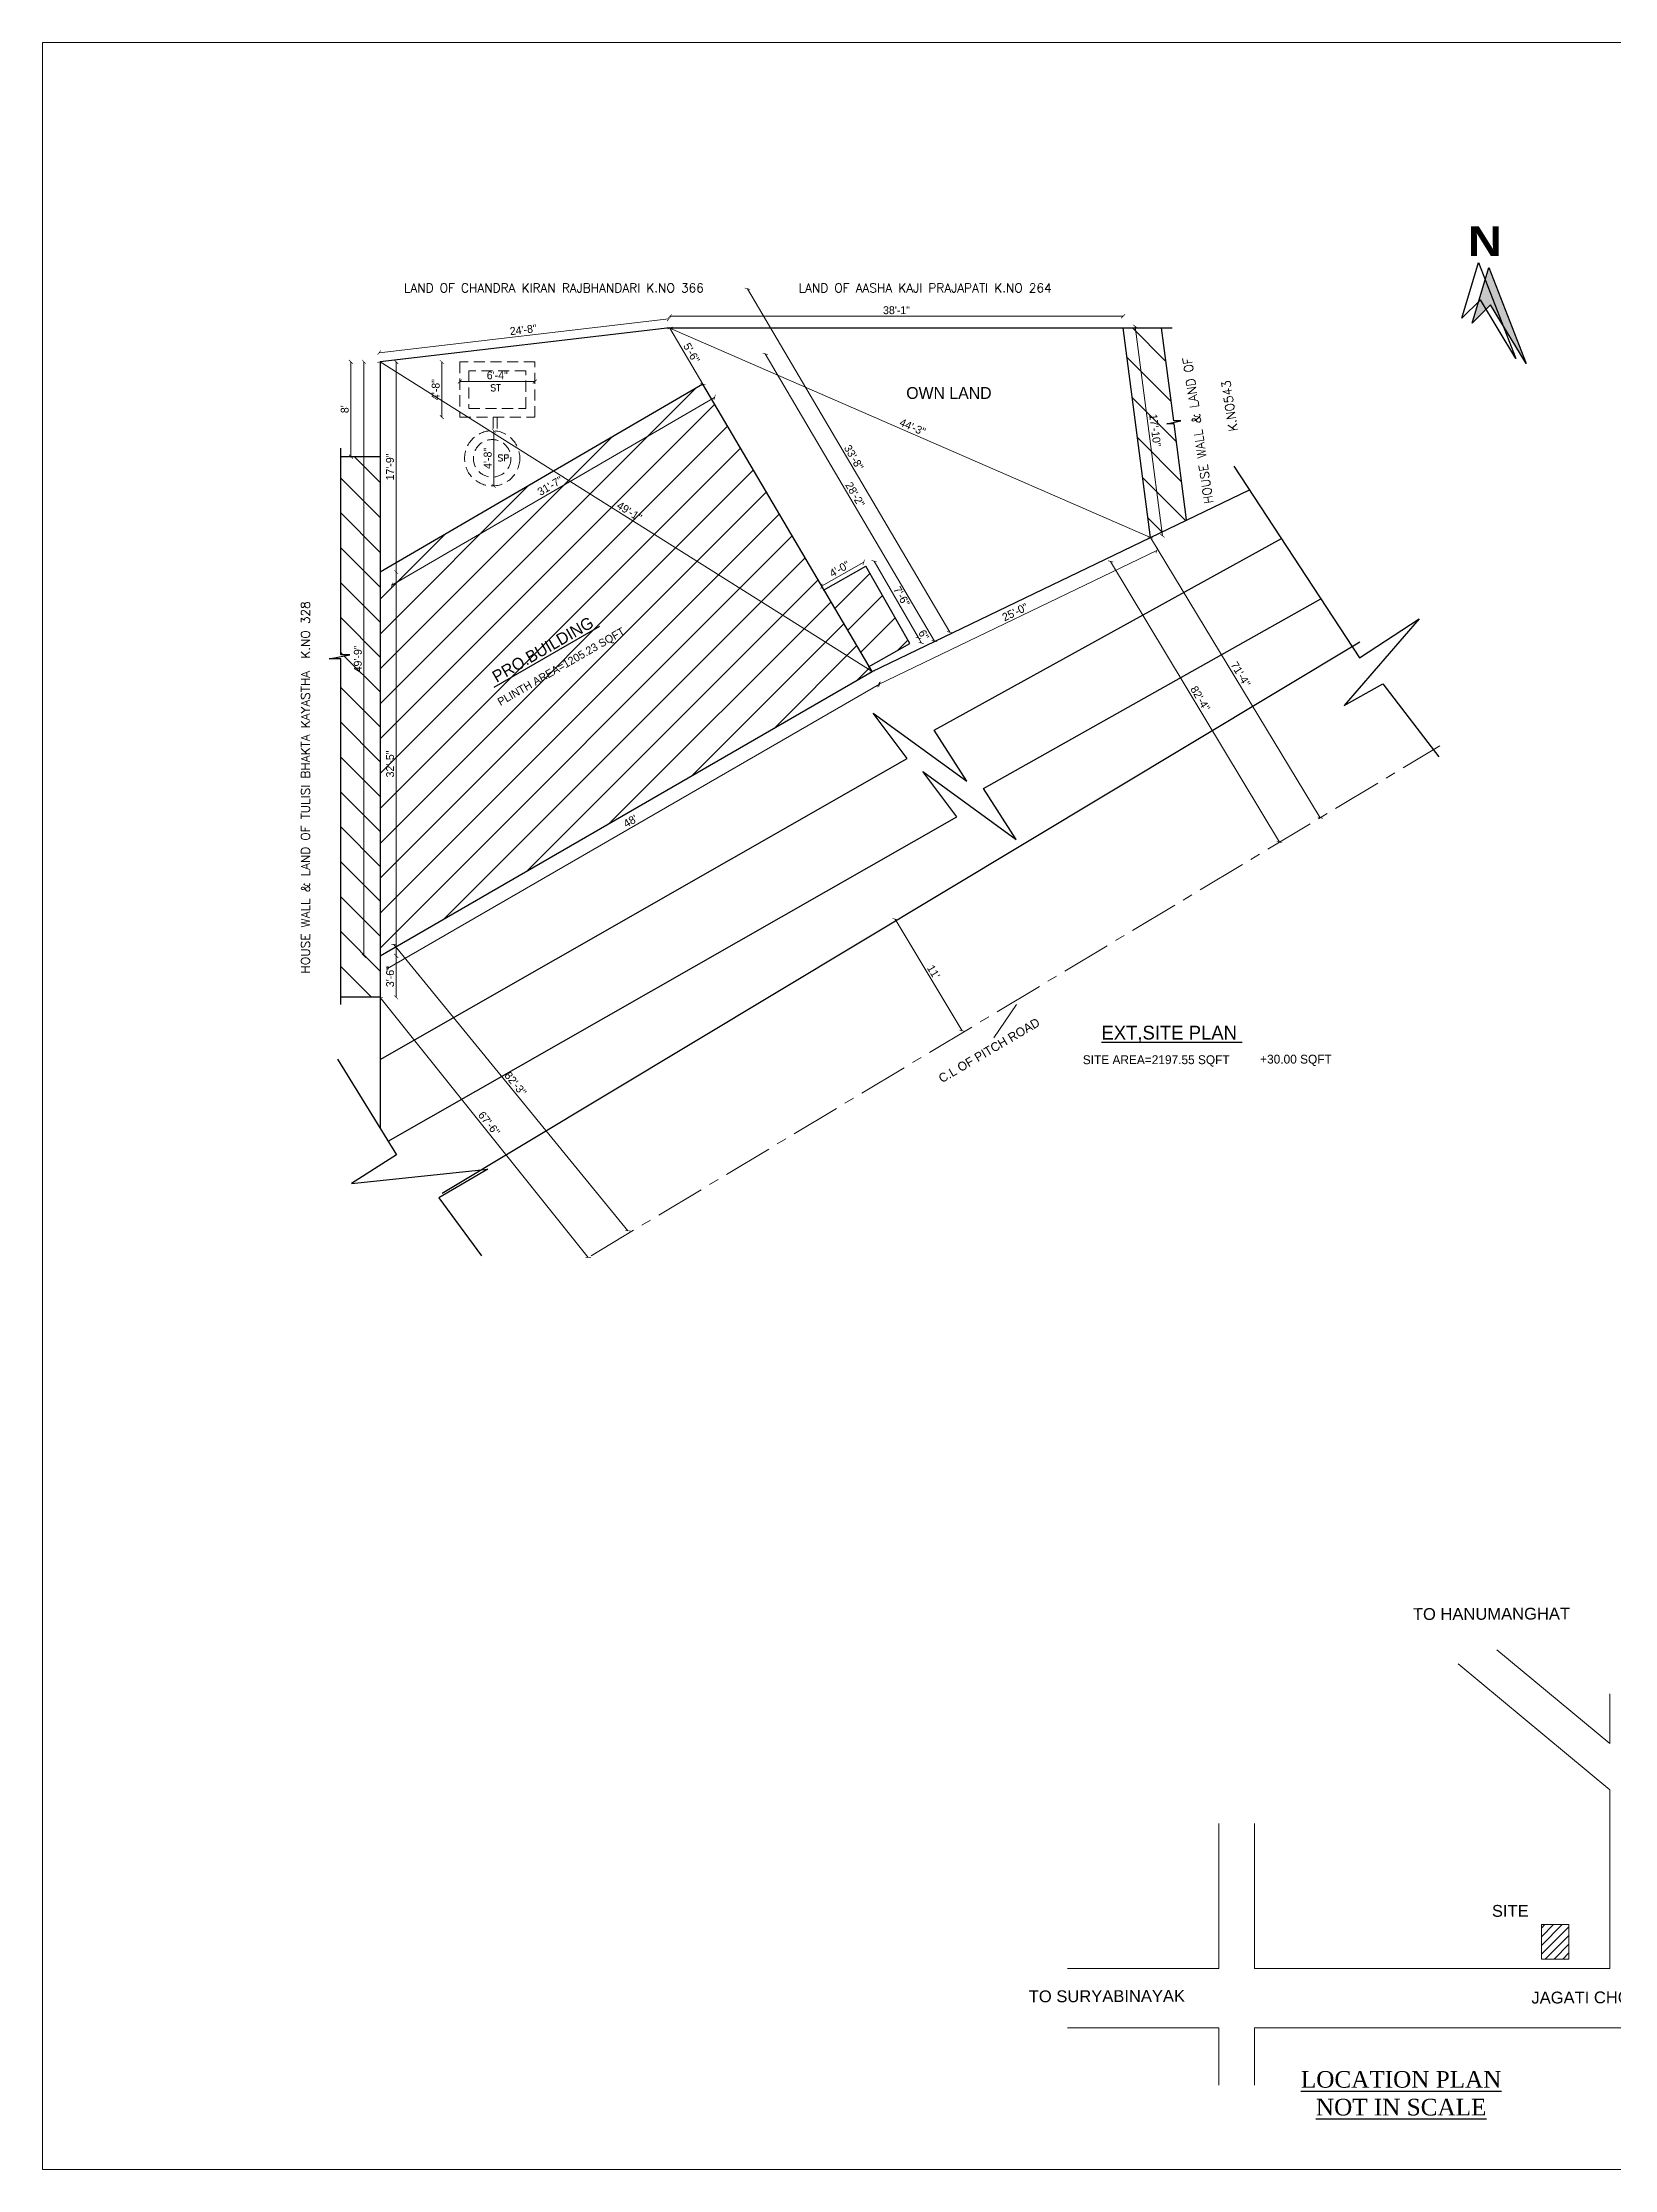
# Model space of a CAD drawing. Header units: inches. Extents: x 2 to 197762, y -33236 to 9.
# Drawn here: x 30896 to 32489, y -15741 to -13586 of the extents above; entities that cross this region are included whole.
import ezdxf

# ---------------------------------------------------------------- set-up
doc = ezdxf.new("R2010")
doc.units = ezdxf.units.IN
doc.header["$LTSCALE"] = 5
doc.header["$MEASUREMENT"] = 0
doc.linetypes.add('CENTER', pattern=[2, 1.25, -0.25, 0.25, -0.25])
doc.linetypes.add('HIDDEN', pattern=[0.375, 0.25, -0.125])
for name, color, linetype, lineweight in [('A-WALL', 7, 'Continuous', 9), ('ele1', 21, 'Continuous', 20), ('HATCH', 253, 'Continuous', 0)]:
    doc.layers.add(name, color=color, linetype=linetype, lineweight=lineweight)
for name, color, linetype in [('column', 4, 'Continuous'), ('DIM', 5, 'Continuous'), ('TEXT', 6, 'Continuous'), ('WALL', 7, 'Continuous')]:
    doc.layers.add(name, color=color, linetype=linetype)
doc.styles.add('ARIAL', font='cityb___.ttf')
doc.styles.add('DIMTEXT', font='arial.ttf', dxfattribs={"height": 8})
doc.styles.add('ordinary', font='times.ttf')
doc.styles.add('ROMANS', font='romans.shx', dxfattribs={"width": 0.8})
doc.styles.add('tt', font='stylu.ttf', dxfattribs={"height": 8})
doc.dimstyles.new('Copy(2) of STANDARD', dxfattribs={"dimtxt": 2, "dimasz": 4, "dimexe": 0, "dimexo": 0, "dimgap": 2, "dimtad": 1, "dimdec": 0, "dimzin": 0, "dimdsep": 46, "dimlunit": 3, "dimtxsty": 'tt', "dimblk": 'ARCHTICK', "dimcen": 0.0505, "dimse1": 1, "dimse2": 1, "dimclrd": 5, "dimclre": 5, "dimclrt": 7, "dimadec": 1, "dimazin": 0, "dimtm": 1e-09, "dimtfac": 1, "dimtdec": 0, "dimtofl": 0, "dimtmove": 1, "dimatfit": 3, "dimfxl": 1, "dimtolj": 2, "dimtzin": 0, "dimlwd": 13, "dimarcsym": 0})
pattern_1 = [(135, (10154.016, -29045.284), (-17.67767, -17.67767), [])]

# ---------------------------------------------------------------- blocks, each defined once
blk = doc.blocks.new('_ArchTick')
at = {"color": 0, "linetype": 'ByBlock', "const_width": 0.15}
blk.add_lwpolyline([(-0.5, -0.5), (0.5, 0.5)], dxfattribs=at)
blk = doc.blocks.new('*D342')
at = {"layer": 'Defpoints', "color": 0, "ltscale": 5, "transparency": 16777216}
for p in [(31531.8, -13874.9), (31531.8, -13874.9), (32018.8, -14087.1)]:
    blk.add_point(p, dxfattribs=at)
at = {"layer": 'DIM', "color": 5, "lineweight": 13, "ltscale": 5, "transparency": 16777216}
blk.add_line((32018.8, -14087.1), (31531.8, -13874.9), dxfattribs=at)
at = {"layer": 'DIM', "color": 5, "lineweight": 13, "ltscale": 5, "transparency": 16777216, "xscale": 4, "yscale": 4, "zscale": 4}
for p, rotation in [((31531.8, -13874.9), 156.4590553134295), ((32018.8, -14087.1), 336.4590553134295)]:
    blk.add_blockref('_ArchTick', p, dxfattribs=dict(at, rotation=rotation))
at = {"layer": 'DIM', "color": 7, "ltscale": 5, "transparency": 16777216, "insert": (31777.8, -13975.3), "char_height": 8, "attachment_point": 5, "rotation": 336.4591, "style": 'tt'}
blk.add_mtext('\\A2;44\'-3"', dxfattribs=at)
blk = doc.blocks.new('*D343')
at = {"layer": 'Defpoints', "color": 0, "ltscale": 5, "transparency": 16777216}
for p in [(31610.4, -13835.1), (31582.8, -13851.4), (31787.9, -14199.5)]:
    blk.add_point(p, dxfattribs=at)
at = {"layer": 'DIM', "color": 5, "lineweight": 13, "ltscale": 5, "transparency": 16777216}
blk.add_line((31815.5, -14183.2), (31610.4, -13835.1), dxfattribs=at)
at = {"layer": 'DIM', "color": 5, "lineweight": 13, "ltscale": 5, "transparency": 16777216, "xscale": 4, "yscale": 4, "zscale": 4}
for p, rotation in [((31610.4, -13835.1), 120.5085900979851), ((31815.5, -14183.2), 300.5085900979851)]:
    blk.add_blockref('_ArchTick', p, dxfattribs=dict(at, rotation=rotation))
at = {"layer": 'DIM', "color": 7, "ltscale": 5, "transparency": 16777216, "insert": (31718.2, -14006.1), "char_height": 8, "attachment_point": 5, "rotation": 300.5086, "style": 'tt'}
blk.add_mtext('\\A2;33\'-8"', dxfattribs=at)
blk = doc.blocks.new('*D344')
at = {"layer": 'Defpoints', "color": 0, "ltscale": 5, "transparency": 16777216}
for p in [(31238.1, -13909.2), (31736.9, -14223), (31736.9, -14223)]:
    blk.add_point(p, dxfattribs=at)
at = {"layer": 'DIM', "color": 5, "lineweight": 13, "ltscale": 5, "transparency": 16777216}
blk.add_line((31238.1, -13909.2), (31736.9, -14223), dxfattribs=at)
at = {"layer": 'DIM', "color": 5, "lineweight": 13, "ltscale": 5, "transparency": 16777216, "xscale": 4, "yscale": 4, "zscale": 4}
for p, rotation in [((31238.1, -13909.2), 147.8211343331415), ((31736.9, -14223), 327.8211343331415)]:
    blk.add_blockref('_ArchTick', p, dxfattribs=dict(at, rotation=rotation))
at = {"layer": 'DIM', "color": 7, "ltscale": 5, "transparency": 16777216, "insert": (31490.8, -14060.8), "char_height": 8, "attachment_point": 5, "rotation": 327.8211, "style": 'tt'}
blk.add_mtext('\\A2;49\'-1"', dxfattribs=at)
blk = doc.blocks.new('*D345')
at = {"layer": 'Defpoints', "color": 0, "ltscale": 5, "transparency": 16777216}
for p in [(31531.8, -13874.9), (31991.1, -13863), (31991.1, -13874.9)]:
    blk.add_point(p, dxfattribs=at)
at = {"layer": 'DIM', "color": 5, "lineweight": 13, "ltscale": 5, "transparency": 16777216}
blk.add_line((31531.8, -13863), (31991.1, -13863), dxfattribs=at)
at = {"layer": 'DIM', "color": 5, "lineweight": 13, "ltscale": 5, "transparency": 16777216, "xscale": 4, "yscale": 4, "zscale": 4, "rotation": 180}
blk.add_blockref('_ArchTick', (31531.8, -13863), dxfattribs=at)
at = {"layer": 'DIM', "color": 5, "lineweight": 13, "ltscale": 5, "transparency": 16777216, "xscale": 4, "yscale": 4, "zscale": 4}
blk.add_blockref('_ArchTick', (31991.1, -13863), dxfattribs=at)
at = {"layer": 'DIM', "color": 7, "ltscale": 5, "transparency": 16777216, "insert": (31761.5, -13856.9), "char_height": 8, "attachment_point": 5, "style": 'tt'}
blk.add_mtext('\\A2;38\'-1"', dxfattribs=at)
blk = doc.blocks.new('*D346')
at = {"layer": 'Defpoints', "color": 0, "ltscale": 5, "transparency": 16777216}
for p in [(31530.7, -13865.7), (31531.8, -13874.9), (31238.1, -13909.2)]:
    blk.add_point(p, dxfattribs=at)
at = {"layer": 'DIM', "color": 5, "lineweight": 13, "ltscale": 5, "transparency": 16777216}
blk.add_line((31237.1, -13899.9), (31530.7, -13865.7), dxfattribs=at)
at = {"layer": 'DIM', "color": 5, "lineweight": 13, "ltscale": 5, "transparency": 16777216, "xscale": 4, "yscale": 4, "zscale": 4}
for p, rotation in [((31530.7, -13865.7), 6.656485109489182), ((31237.1, -13899.9), 186.6564851094892)]:
    blk.add_blockref('_ArchTick', p, dxfattribs=dict(at, rotation=rotation))
at = {"layer": 'DIM', "color": 7, "ltscale": 5, "transparency": 16777216, "insert": (31383.2, -13876.7), "char_height": 8, "attachment_point": 5, "rotation": 6.6565, "style": 'tt'}
blk.add_mtext('\\A2;24\'-8"', dxfattribs=at)
blk = doc.blocks.new('*D347')
at = {"layer": 'Defpoints', "color": 0, "ltscale": 5, "transparency": 16777216}
for p in [(31221.8, -13909.2), (31238.1, -13909.2), (31238.1, -14511.2)]:
    blk.add_point(p, dxfattribs=at)
at = {"layer": 'DIM', "color": 5, "lineweight": 13, "ltscale": 5, "transparency": 16777216}
blk.add_line((31221.8, -14511.2), (31221.8, -13909.2), dxfattribs=at)
at = {"layer": 'DIM', "color": 5, "lineweight": 13, "ltscale": 5, "transparency": 16777216, "xscale": 4, "yscale": 4, "zscale": 4}
for p, rotation in [((31221.8, -13909.2), 90), ((31221.8, -14511.2), 270)]:
    blk.add_blockref('_ArchTick', p, dxfattribs=dict(at, rotation=rotation))
at = {"layer": 'DIM', "color": 7, "ltscale": 5, "transparency": 16777216, "insert": (31215.6, -14210.2), "char_height": 8, "attachment_point": 5, "rotation": 90, "style": 'tt'}
blk.add_mtext('\\A2;49\'-9"', dxfattribs=at)
blk = doc.blocks.new('*D348')
at = {"layer": 'Defpoints', "color": 0, "ltscale": 5, "transparency": 16777216}
for p in [(32018.8, -14087.1), (32025.3, -14100.4), (31736.9, -14223)]:
    blk.add_point(p, dxfattribs=at)
at = {"layer": 'DIM', "color": 5, "lineweight": 13, "ltscale": 5, "transparency": 16777216}
blk.add_line((31743.3, -14236.3), (32025.3, -14100.4), dxfattribs=at)
at = {"layer": 'DIM', "color": 5, "lineweight": 13, "ltscale": 5, "transparency": 16777216, "xscale": 4, "yscale": 4, "zscale": 4}
for p, rotation in [((32025.3, -14100.4), 25.72641114425566), ((31743.3, -14236.3), 205.7264111442556)]:
    blk.add_blockref('_ArchTick', p, dxfattribs=dict(at, rotation=rotation))
at = {"layer": 'DIM', "color": 7, "ltscale": 5, "transparency": 16777216, "insert": (31881.6, -14162.8), "char_height": 8, "attachment_point": 5, "rotation": 25.7264, "style": 'tt'}
blk.add_mtext('\\A2;25\'-0"', dxfattribs=at)
blk = doc.blocks.new('*D349')
at = {"layer": 'Defpoints', "color": 0, "ltscale": 5, "transparency": 16777216}
for p in [(31238.1, -14511.2), (31475, -14801.2), (31489.1, -14789.7)]:
    blk.add_point(p, dxfattribs=at)
at = {"layer": 'DIM', "color": 5, "lineweight": 13, "ltscale": 5, "transparency": 16777216}
blk.add_line((31252.2, -14499.6), (31489.1, -14789.7), dxfattribs=at)
at = {"layer": 'DIM', "color": 5, "lineweight": 13, "ltscale": 5, "transparency": 16777216, "xscale": 4, "yscale": 4, "zscale": 4}
for p, rotation in [((31252.2, -14499.6), 129.2346719250575), ((31489.1, -14789.7), 309.2346719250575)]:
    blk.add_blockref('_ArchTick', p, dxfattribs=dict(at, rotation=rotation))
at = {"layer": 'DIM', "color": 7, "ltscale": 5, "transparency": 16777216, "insert": (31375.4, -14640.8), "char_height": 8, "attachment_point": 5, "rotation": 309.2347, "style": 'tt'}
blk.add_mtext("\\A2;82'-3''", dxfattribs=at)
blk = doc.blocks.new('*D350')
at = {"layer": 'Defpoints', "color": 0, "ltscale": 5, "transparency": 16777216}
for p in [(32018.8, -14087.1), (32190, -14371.7), (32149.6, -14396)]:
    blk.add_point(p, dxfattribs=at)
at = {"layer": 'DIM', "color": 5, "lineweight": 13, "ltscale": 5, "transparency": 16777216}
blk.add_line((31978.5, -14111.4), (32149.6, -14396), dxfattribs=at)
at = {"layer": 'DIM', "color": 5, "lineweight": 13, "ltscale": 5, "transparency": 16777216, "xscale": 4, "yscale": 4, "zscale": 4}
for p, rotation in [((31978.5, -14111.4), 121.0209575035025), ((32149.6, -14396), 301.0209575035025)]:
    blk.add_blockref('_ArchTick', p, dxfattribs=dict(at, rotation=rotation))
at = {"layer": 'DIM', "color": 7, "ltscale": 5, "transparency": 16777216, "insert": (32069.4, -14250.5), "char_height": 8, "attachment_point": 5, "rotation": 301.021, "style": 'tt'}
blk.add_mtext("\\A2;82'-4''", dxfattribs=at)
blk = doc.blocks.new('*D351')
at = {"layer": 'Defpoints', "color": 0, "ltscale": 5, "transparency": 16777216}
for p in [(31760, -14473.9), (31760, -14473.9), (31828, -14587)]:
    blk.add_point(p, dxfattribs=at)
at = {"layer": 'DIM', "color": 5, "lineweight": 13, "ltscale": 5, "transparency": 16777216}
blk.add_line((31828, -14587), (31760, -14473.9), dxfattribs=at)
at = {"layer": 'DIM', "color": 5, "lineweight": 13, "ltscale": 5, "transparency": 16777216, "xscale": 4, "yscale": 4, "zscale": 4}
for p, rotation in [((31760, -14473.9), 120.9954618466229), ((31828, -14587), 300.9954618466229)]:
    blk.add_blockref('_ArchTick', p, dxfattribs=dict(at, rotation=rotation))
at = {"layer": 'DIM', "color": 7, "ltscale": 5, "transparency": 16777216, "insert": (31799.1, -14527.3), "char_height": 8, "attachment_point": 5, "rotation": 300.9955, "style": 'tt'}
blk.add_mtext("\\A2;11'", dxfattribs=at)
blk = doc.blocks.new('*D352')
at = {"layer": 'Defpoints', "color": 0, "ltscale": 5, "transparency": 16777216}
for p in [(32018.8, -14087.1), (32191, -14371.1), (32191, -14371.1)]:
    blk.add_point(p, dxfattribs=at)
at = {"layer": 'DIM', "color": 5, "lineweight": 13, "ltscale": 5, "transparency": 16777216}
blk.add_line((32018.8, -14087.1), (32191, -14371.1), dxfattribs=at)
at = {"layer": 'DIM', "color": 5, "lineweight": 13, "ltscale": 5, "transparency": 16777216, "xscale": 4, "yscale": 4, "zscale": 4}
for p, rotation in [((32018.8, -14087.1), 121.229914251942), ((32191, -14371.1), 301.229914251942)]:
    blk.add_blockref('_ArchTick', p, dxfattribs=dict(at, rotation=rotation))
at = {"layer": 'DIM', "color": 7, "ltscale": 5, "transparency": 16777216, "insert": (32110.3, -14225.8), "char_height": 8, "attachment_point": 5, "rotation": 301.2299, "style": 'tt'}
blk.add_mtext("\\A2;71'-4''", dxfattribs=at)
blk = doc.blocks.new('*D353')
at = {"layer": 'Defpoints', "color": 0, "ltscale": 5, "transparency": 16777216}
for p in [(31238.1, -14553.2), (31449.1, -14816.8), (31449.1, -14816.8)]:
    blk.add_point(p, dxfattribs=at)
at = {"layer": 'DIM', "color": 5, "lineweight": 13, "ltscale": 5, "transparency": 16777216}
blk.add_line((31238.1, -14553.2), (31449.1, -14816.8), dxfattribs=at)
at = {"layer": 'DIM', "color": 5, "lineweight": 13, "ltscale": 5, "transparency": 16777216, "xscale": 4, "yscale": 4, "zscale": 4}
for p, rotation in [((31238.1, -14553.2), 128.6745829796087), ((31449.1, -14816.8), 308.6745829796087)]:
    blk.add_blockref('_ArchTick', p, dxfattribs=dict(at, rotation=rotation))
at = {"layer": 'DIM', "color": 7, "ltscale": 5, "transparency": 16777216, "insert": (31348.6, -14681), "char_height": 8, "attachment_point": 5, "rotation": 308.6746, "style": 'tt'}
blk.add_mtext("\\A2;67'-6''", dxfattribs=at)
blk = doc.blocks.new('*D354')
at = {"layer": 'Defpoints', "color": 0, "ltscale": 5, "transparency": 16777216}
for p in [(31991.1, -13874.9), (32018.8, -14087.1), (32031.1, -14085.5)]:
    blk.add_point(p, dxfattribs=at)
at = {"layer": 'DIM', "color": 5, "lineweight": 13, "ltscale": 5, "transparency": 16777216}
blk.add_line((32003.5, -13873.3), (32031.1, -14085.5), dxfattribs=at)
at = {"layer": 'DIM', "color": 5, "lineweight": 13, "ltscale": 5, "transparency": 16777216, "xscale": 4, "yscale": 4, "zscale": 4}
for p, rotation in [((32003.5, -13873.3), 97.43550611295254), ((32031.1, -14085.5), 277.4355061129525)]:
    blk.add_blockref('_ArchTick', p, dxfattribs=dict(at, rotation=rotation))
at = {"layer": 'DIM', "color": 7, "ltscale": 5, "transparency": 16777216, "insert": (32023.6, -13978.6), "char_height": 8, "attachment_point": 5, "rotation": 277.4355, "style": 'tt'}
blk.add_mtext('\\A2;17\'-10"', dxfattribs=at)
blk = doc.blocks.new('*D355')
at = {"layer": 'Defpoints', "color": 0, "ltscale": 5, "transparency": 16777216}
for p in [(31352.8, -13979), (31350.7, -14035), (31353.4, -14035)]:
    blk.add_point(p, dxfattribs=at)
at = {"layer": 'DIM', "color": 5, "lineweight": 13, "ltscale": 5, "transparency": 16777216}
blk.add_line((31353.4, -13979), (31353.4, -14035), dxfattribs=at)
at = {"layer": 'DIM', "color": 5, "lineweight": 13, "ltscale": 5, "transparency": 16777216, "xscale": 4, "yscale": 4, "zscale": 4}
for p, rotation in [((31353.4, -13979), 90), ((31353.4, -14035), 270)]:
    blk.add_blockref('_ArchTick', p, dxfattribs=dict(at, rotation=rotation))
at = {"layer": 'DIM', "color": 7, "ltscale": 5, "transparency": 16777216, "insert": (31347.2, -14007), "char_height": 8, "attachment_point": 5, "rotation": 90, "style": 'tt'}
blk.add_mtext('\\A2;4\'-8"', dxfattribs=at)
blk = doc.blocks.new('*D356')
at = {"layer": 'Defpoints', "color": 0, "ltscale": 5, "transparency": 16777216}
for p in [(31318.9, -13909.3), (31300.7, -13965.3), (31318.9, -13965.3)]:
    blk.add_point(p, dxfattribs=at)
at = {"layer": 'DIM', "color": 5, "lineweight": 13, "ltscale": 5, "transparency": 16777216}
blk.add_line((31300.7, -13909.3), (31300.7, -13965.3), dxfattribs=at)
at = {"layer": 'DIM', "color": 5, "lineweight": 13, "ltscale": 5, "transparency": 16777216, "xscale": 4, "yscale": 4, "zscale": 4}
for p, rotation in [((31300.7, -13909.3), 90), ((31300.7, -13965.3), 270)]:
    blk.add_blockref('_ArchTick', p, dxfattribs=dict(at, rotation=rotation))
at = {"layer": 'DIM', "color": 7, "ltscale": 5, "transparency": 16777216, "insert": (31294.5, -13937.3), "char_height": 8, "attachment_point": 5, "rotation": 90, "style": 'tt'}
blk.add_mtext('\\A2;4\'-8"', dxfattribs=at)
blk = doc.blocks.new('*D357')
at = {"layer": 'Defpoints', "color": 0, "ltscale": 5, "transparency": 16777216}
for p in [(31318.9, -13938.3), (31394.9, -13929.1), (31394.9, -13938.3)]:
    blk.add_point(p, dxfattribs=at)
at = {"layer": 'DIM', "color": 5, "lineweight": 13, "ltscale": 5, "transparency": 16777216}
blk.add_line((31318.9, -13929.1), (31394.9, -13929.1), dxfattribs=at)
at = {"layer": 'DIM', "color": 5, "lineweight": 13, "ltscale": 5, "transparency": 16777216, "xscale": 4, "yscale": 4, "zscale": 4, "rotation": 180}
blk.add_blockref('_ArchTick', (31318.9, -13929.1), dxfattribs=at)
at = {"layer": 'DIM', "color": 5, "lineweight": 13, "ltscale": 5, "transparency": 16777216, "xscale": 4, "yscale": 4, "zscale": 4}
blk.add_blockref('_ArchTick', (31394.9, -13929.1), dxfattribs=at)
at = {"layer": 'DIM', "color": 7, "ltscale": 5, "transparency": 16777216, "insert": (31356.9, -13922.9), "char_height": 8, "attachment_point": 5, "style": 'tt'}
blk.add_mtext('\\A2;6\'-4"', dxfattribs=at)
blk = doc.blocks.new('*D358')
at = {"layer": 'Defpoints', "color": 0, "ltscale": 5, "transparency": 16777216}
for p in [(31238.1, -13909.2), (31254.5, -13909.2), (31238.1, -14122.2)]:
    blk.add_point(p, dxfattribs=at)
at = {"layer": 'DIM', "color": 5, "lineweight": 13, "ltscale": 5, "transparency": 16777216}
blk.add_line((31254.5, -14122.2), (31254.5, -13909.2), dxfattribs=at)
at = {"layer": 'DIM', "color": 5, "lineweight": 13, "ltscale": 5, "transparency": 16777216, "xscale": 4, "yscale": 4, "zscale": 4}
for p, rotation in [((31254.5, -13909.2), 90), ((31254.5, -14122.2), 270)]:
    blk.add_blockref('_ArchTick', p, dxfattribs=dict(at, rotation=rotation))
at = {"layer": 'DIM', "color": 7, "ltscale": 5, "transparency": 16777216, "insert": (31248.2, -14015.7), "char_height": 8, "attachment_point": 5, "rotation": 90, "style": 'tt'}
blk.add_mtext('\\A2;17\'-9"', dxfattribs=at)
blk = doc.blocks.new('*D359')
at = {"layer": 'Defpoints', "color": 0, "ltscale": 5, "transparency": 16777216}
for p in [(31268.9, -14122.2), (31254.5, -14511.2), (31268.9, -14511.2)]:
    blk.add_point(p, dxfattribs=at)
at = {"layer": 'DIM', "color": 5, "lineweight": 13, "ltscale": 5, "transparency": 16777216}
blk.add_line((31254.5, -14122.2), (31254.5, -14511.2), dxfattribs=at)
at = {"layer": 'DIM', "color": 5, "lineweight": 13, "ltscale": 5, "transparency": 16777216, "xscale": 4, "yscale": 4, "zscale": 4}
for p, rotation in [((31254.5, -14122.2), 90), ((31254.5, -14511.2), 270)]:
    blk.add_blockref('_ArchTick', p, dxfattribs=dict(at, rotation=rotation))
at = {"layer": 'DIM', "color": 7, "ltscale": 5, "transparency": 16777216, "insert": (31248.3, -14316.7), "char_height": 8, "attachment_point": 5, "rotation": 90, "style": 'tt'}
blk.add_mtext('\\A2;32\'-5"', dxfattribs=at)
blk = doc.blocks.new('*D360')
at = {"layer": 'Defpoints', "color": 0, "ltscale": 5, "transparency": 16777216}
for p in [(31616.3, -13908.2), (31787.9, -14199.5), (31800, -14192.3)]:
    blk.add_point(p, dxfattribs=at)
at = {"layer": 'DIM', "color": 5, "lineweight": 13, "ltscale": 5, "transparency": 16777216}
blk.add_line((31628.5, -13901.1), (31800, -14192.3), dxfattribs=at)
at = {"layer": 'DIM', "color": 5, "lineweight": 13, "ltscale": 5, "transparency": 16777216, "xscale": 4, "yscale": 4, "zscale": 4}
for p, rotation in [((31628.5, -13901.1), 120.5085900979856), ((31800, -14192.3), 300.5085900979856)]:
    blk.add_blockref('_ArchTick', p, dxfattribs=dict(at, rotation=rotation))
at = {"layer": 'DIM', "color": 7, "ltscale": 5, "transparency": 16777216, "insert": (31719.5, -14043.6), "char_height": 8, "attachment_point": 5, "rotation": 300.5086, "style": 'tt'}
blk.add_mtext('\\A2;28\'-2"', dxfattribs=at)
blk = doc.blocks.new('*D361')
at = {"layer": 'Defpoints', "color": 0, "ltscale": 5, "transparency": 16777216}
for p in [(31565.3, -13924.7), (31577.2, -13945.2), (31238.1, -14115.1)]:
    blk.add_point(p, dxfattribs=at)
at = {"layer": 'DIM', "color": 5, "lineweight": 13, "ltscale": 5, "transparency": 16777216}
blk.add_line((31250, -14135.6), (31577.2, -13945.2), dxfattribs=at)
at = {"layer": 'DIM', "color": 5, "lineweight": 13, "ltscale": 5, "transparency": 16777216, "xscale": 4, "yscale": 4, "zscale": 4}
for p, rotation in [((31577.2, -13945.2), 30.20167562402278), ((31250, -14135.6), 210.2016756240228)]:
    blk.add_blockref('_ArchTick', p, dxfattribs=dict(at, rotation=rotation))
at = {"layer": 'DIM', "color": 7, "ltscale": 5, "transparency": 16777216, "insert": (31410.4, -14034.9), "char_height": 8, "attachment_point": 5, "rotation": 30.2017, "style": 'tt'}
blk.add_mtext('\\A2;31\'-7"', dxfattribs=at)
blk = doc.blocks.new('*D362')
at = {"layer": 'Defpoints', "color": 0, "ltscale": 5, "transparency": 16777216}
for p in [(31736.9, -14223), (31744.3, -14235.8), (31238.1, -14511.2)]:
    blk.add_point(p, dxfattribs=at)
at = {"layer": 'DIM', "color": 5, "lineweight": 13, "ltscale": 5, "transparency": 16777216}
blk.add_line((31245.6, -14524), (31744.3, -14235.8), dxfattribs=at)
at = {"layer": 'DIM', "color": 5, "lineweight": 13, "ltscale": 5, "transparency": 16777216, "xscale": 4, "yscale": 4, "zscale": 4}
for p, rotation in [((31744.3, -14235.8), 30.02282740668954), ((31245.6, -14524), 210.0228274066895)]:
    blk.add_blockref('_ArchTick', p, dxfattribs=dict(at, rotation=rotation))
at = {"layer": 'DIM', "color": 7, "ltscale": 5, "transparency": 16777216, "insert": (31491.8, -14374.6), "char_height": 8, "attachment_point": 5, "rotation": 30.0228, "style": 'tt'}
blk.add_mtext("\\A2;48'", dxfattribs=at)
blk = doc.blocks.new('*D363')
at = {"layer": 'Defpoints', "color": 0, "ltscale": 5, "transparency": 16777216}
for p in [(31266.7, -14511.2), (31254.5, -14553.2), (31266.7, -14553.2)]:
    blk.add_point(p, dxfattribs=at)
at = {"layer": 'DIM', "color": 5, "lineweight": 13, "ltscale": 5, "transparency": 16777216}
blk.add_line((31254.5, -14511.2), (31254.5, -14553.2), dxfattribs=at)
at = {"layer": 'DIM', "color": 5, "lineweight": 13, "ltscale": 5, "transparency": 16777216, "xscale": 4, "yscale": 4, "zscale": 4}
for p, rotation in [((31254.5, -14511.2), 90), ((31254.5, -14553.2), 270)]:
    blk.add_blockref('_ArchTick', p, dxfattribs=dict(at, rotation=rotation))
at = {"layer": 'DIM', "color": 7, "ltscale": 5, "transparency": 16777216, "insert": (31248.3, -14532.2), "char_height": 8, "attachment_point": 5, "rotation": 90, "style": 'tt'}
blk.add_mtext('\\A2;3\'-6"', dxfattribs=at)
blk = doc.blocks.new('*D364')
at = {"layer": 'Defpoints', "color": 0, "ltscale": 5, "transparency": 16777216}
for p in [(31208.5, -13909.2), (31238.1, -13909.2), (31224.6, -14005.2)]:
    blk.add_point(p, dxfattribs=at)
at = {"layer": 'DIM', "color": 5, "lineweight": 13, "ltscale": 5, "transparency": 16777216}
blk.add_line((31208.5, -14005.2), (31208.5, -13909.2), dxfattribs=at)
at = {"layer": 'DIM', "color": 5, "lineweight": 13, "ltscale": 5, "transparency": 16777216, "xscale": 4, "yscale": 4, "zscale": 4}
for p, rotation in [((31208.5, -13909.2), 90), ((31208.5, -14005.2), 270)]:
    blk.add_blockref('_ArchTick', p, dxfattribs=dict(at, rotation=rotation))
at = {"layer": 'DIM', "color": 7, "ltscale": 5, "transparency": 16777216, "insert": (31202.3, -13957.2), "char_height": 8, "attachment_point": 5, "rotation": 90, "style": 'tt'}
blk.add_mtext("\\A2;8'", dxfattribs=at)
blk = doc.blocks.new('*D490')
at = {"layer": 'Defpoints', "color": 0, "ltscale": 5, "transparency": 16777216}
for p in [(31692.3, -14137.9), (31783.8, -14189), (31736.7, -14216.2)]:
    blk.add_point(p, dxfattribs=at)
at = {"layer": 'DIM', "color": 5, "lineweight": 13, "ltscale": 5, "transparency": 16777216}
blk.add_line((31738.7, -14111.1), (31783.8, -14189), dxfattribs=at)
at = {"layer": 'DIM', "color": 5, "lineweight": 13, "ltscale": 5, "transparency": 16777216, "xscale": 4, "yscale": 4, "zscale": 4}
for p, rotation in [((31738.7, -14111.1), 120.060094471024), ((31783.8, -14189), 300.0600944710241)]:
    blk.add_blockref('_ArchTick', p, dxfattribs=dict(at, rotation=rotation))
at = {"layer": 'DIM', "color": 7, "ltscale": 5, "transparency": 16777216, "insert": (31766.7, -14146.9), "char_height": 8, "attachment_point": 5, "rotation": 300.0601, "style": 'tt'}
blk.add_mtext('\\A2;7\'-6"', dxfattribs=at)
blk = doc.blocks.new('*D365')
at = {"layer": 'Defpoints', "color": 0, "ltscale": 5, "transparency": 16777216}
for p in [(31786.7, -14194.1), (31736.2, -14223.4), (31736.7, -14216.2)]:
    blk.add_point(p, dxfattribs=at)
at = {"layer": 'DIM', "color": 5, "lineweight": 13, "ltscale": 5, "transparency": 16777216}
blk.add_line((31783.8, -14189), (31786.7, -14194.1), dxfattribs=at)
at = {"layer": 'DIM', "color": 5, "lineweight": 13, "ltscale": 5, "transparency": 16777216, "xscale": 4, "yscale": 4, "zscale": 4}
for p, rotation in [((31783.8, -14189), 120.060094471024), ((31786.7, -14194.1), 300.0600944710241)]:
    blk.add_blockref('_ArchTick', p, dxfattribs=dict(at, rotation=rotation))
at = {"layer": 'DIM', "color": 7, "ltscale": 5, "transparency": 16777216, "insert": (31789.1, -14185.9), "char_height": 8, "attachment_point": 5, "rotation": 300.0601, "style": 'tt'}
blk.add_mtext('\\A2;6"', dxfattribs=at)
blk = doc.blocks.new('*D366')
at = {"layer": 'Defpoints', "color": 0, "ltscale": 5, "transparency": 16777216}
for p in [(31728.3, -14112.3), (31730.5, -14116.2), (31687.7, -14140.5)]:
    blk.add_point(p, dxfattribs=at)
at = {"layer": 'DIM', "color": 5, "lineweight": 13, "ltscale": 5, "transparency": 16777216}
blk.add_line((31685.5, -14136.6), (31728.3, -14112.3), dxfattribs=at)
at = {"layer": 'DIM', "color": 5, "lineweight": 13, "ltscale": 5, "transparency": 16777216, "xscale": 4, "yscale": 4, "zscale": 4}
for p, rotation in [((31728.3, -14112.3), 29.58851450573203), ((31685.5, -14136.6), 209.588514505732)]:
    blk.add_blockref('_ArchTick', p, dxfattribs=dict(at, rotation=rotation))
at = {"layer": 'DIM', "color": 7, "ltscale": 5, "transparency": 16777216, "insert": (31703.8, -14119.1), "char_height": 8, "attachment_point": 5, "rotation": 29.5885, "style": 'tt'}
blk.add_mtext('\\A2;4\'-0"', dxfattribs=at)
blk = doc.blocks.new('*D491')
at = {"layer": 'Defpoints', "color": 0, "ltscale": 5, "transparency": 16777216}
for p in [(31531.8, -13874.9), (31531.8, -13874.9), (31565.3, -13931.8)]:
    blk.add_point(p, dxfattribs=at)
at = {"layer": 'DIM', "color": 5, "lineweight": 13, "ltscale": 5, "transparency": 16777216}
blk.add_line((31565.3, -13931.8), (31531.8, -13874.9), dxfattribs=at)
at = {"layer": 'DIM', "color": 5, "lineweight": 13, "ltscale": 5, "transparency": 16777216, "xscale": 4, "yscale": 4, "zscale": 4}
for p, rotation in [((31531.8, -13874.9), 120.5085900979771), ((31565.3, -13931.8), 300.5085900979771)]:
    blk.add_blockref('_ArchTick', p, dxfattribs=dict(at, rotation=rotation))
at = {"layer": 'DIM', "color": 7, "ltscale": 5, "transparency": 16777216, "insert": (31553.8, -13900.2), "char_height": 8, "attachment_point": 5, "rotation": 300.5086, "style": 'tt'}
blk.add_mtext('\\A2;5\'-6"', dxfattribs=at)

msp = doc.modelspace()

# ---------------------------------------------------------------- hatches: boundary and pattern name
at = {"layer": 'DIM'}
msp.add_hatch(color=256, dxfattribs=at).paths.add_polyline_path([(32344.8, -13870.11), (32361.8, -13813.5), (32399.57, -13911), (32363.64, -13851.43)])
at = {"layer": 'HATCH', "ltscale": 5}
h = msp.add_hatch(dxfattribs=at)
h.set_pattern_fill('ANSI31', color=256, scale=200, angle=90, style=0)
h.set_pattern_definition(pattern_1)
h.paths.add_polyline_path([(32042.82, -13972.03), (32035.62, -13972.03), (32049.54, -13968.89), (32042.41, -13968.89), (32030.14, -13874.89), (31991.14, -13874.89), (32018.84, -14087.09), (32055.53, -14069.41)])
h.paths.add_polyline_path([(32027.17, -13957.43), (32032.48, -13998.07), (32019.95, -13999.71), (32014.65, -13959.06)], flags=24)
h = msp.add_hatch(dxfattribs=at)
h.set_pattern_fill('ANSI31', color=256, scale=200, style=0)
h.set_pattern_definition([(45, (9366, -29056.828), (-17.67767, 17.67767), [])])
h.paths.add_polyline_path([(31565.27, -13931.75), (31238.14, -14122.16), (31238.14, -14471.89), (31238.14, -14511.16), (31736.86, -14222.96)])
h.paths.add_polyline_path([(31551.84, -13908.64), (31568.62, -13937.11), (31558.03, -13943.35), (31541.25, -13914.88)], flags=9)
h.paths.add_polyline_path([(31391.77, -14038.53), (31422.78, -14020.48), (31429.11, -14031.34), (31398.09, -14049.4)], flags=24)
h.paths.add_polyline_path([(31472.22, -14156.86), (31507.68, -14164.03), (31505.23, -14176.14), (31469.78, -14168.98)], flags=24)
h.paths.add_polyline_path([(31242.11, -14334.6), (31242.11, -14298.71), (31254.46, -14298.71), (31254.46, -14334.6)], flags=24)
h.paths.add_polyline_path([(31351.48, -14241.56), (31468.34, -14174.09), (31458.87, -14157.7), (31342.01, -14225.17)], flags=24)
h.paths.add_polyline_path([(31359.58, -14261.36), (31504.79, -14177.52), (31498.33, -14166.34), (31353.12, -14250.18)], flags=24)
h = msp.add_hatch(dxfattribs=at)
h.set_pattern_fill('ANSI31', color=256, scale=200, angle=90, style=0)
h.set_pattern_definition(pattern_1)
h.paths.add_polyline_path([(31238.14, -14005.16), (31198.2, -14005.16), (31198.2, -14205.98), (31207.46, -14205.98), (31186.46, -14210), (31198.2, -14210), (31198.2, -14553.16), (31238.14, -14553.16), (31238.14, -14471.89)])
h.paths.add_polyline_path([(31209.47, -14203.03), (31209.47, -14183.02), (31221.82, -14183.02), (31221.82, -14203.03)], flags=24)
h = msp.add_hatch(dxfattribs=at)
h.set_pattern_fill('ANSI31', color=256, scale=200, style=0)
h.set_pattern_definition([(45, (19447.973, -15202.507), (-17.67767, 17.67767), [])])
h.paths.add_polyline_path([(31730.54, -14116.2), (31688.14, -14140.28), (31733.84, -14217.83), (31774.98, -14194.46)])
at = {"layer": 'WALL', "linetype": 'ByBlock', "ltscale": 5, "true_color": 0xf8991e}
h = msp.add_hatch(dxfattribs=at)
h.set_pattern_fill('ANSI31', color=30, scale=50)
h.set_pattern_definition([(45, (19783.4767, -11502.039), (-4.4194174, 4.4194174), [])])
h.paths.add_polyline_path([(32415.1, -15527.69), (32442.94, -15527.69), (32442.94, -15492.76), (32415.1, -15492.76)])

# ---------------------------------------------------------------- linework, layer by layer
at = {"layer": 'A-WALL', "ltscale": 5}
for p, q in [((32484.28, -15309.35), (32370.07, -15214.39)), ((32484.28, -15356.17), (32330.62, -15228.41)), ((32484.28, -15309.35), (32484.28, -15258.86)), ((32484.28, -15537.41), (32484.28, -15356.17)), ((32088.21, -15537.41), (32088.21, -15390.41)), ((32124.21, -15537.41), (32124.21, -15390.41)), ((32088.21, -15537.41), (31934.91, -15537.41)), ((32124.21, -15537.41), (32484.28, -15537.41)), ((31934.91, -15597.41), (32088.21, -15597.41)), ((32088.21, -15655.63), (32088.21, -15597.41)), ((32124.21, -15597.41), (32814.31, -15597.41)), ((32124.21, -15655.63), (32124.21, -15597.41))]:
    msp.add_line(p, q, dxfattribs=at)
msp.add_lwpolyline([(32415.1, -15492.76), (32442.94, -15492.76), (32442.94, -15527.69), (32415.1, -15527.69)], close=True, dxfattribs=at)
at = {"layer": 'DIM', "ltscale": 5}
msp.add_line((31225.9, -14311.57), (31225.9, -14311.57), dxfattribs=at)
at = {"layer": 'DIM'}
for points in [[(32334.49, -13864.96), (32351.48, -13808.35), (32389.26, -13905.84), (32353.33, -13846.28), (32334.49, -13864.96)], [(32344.8, -13870.11), (32361.8, -13813.5), (32399.57, -13911), (32363.64, -13851.43), (32344.8, -13870.11)]]:
    msp.add_lwpolyline(points, dxfattribs=at)
at = {"layer": 'ele1'}
msp.add_lwpolyline([(30896.03, -13585.62), (33980.99, -13585.62), (33980.99, -15740.95), (30896.03, -15740.95)], close=True, dxfattribs=at)
msp.add_lwpolyline([(30896.03, -13585.62), (33980.99, -13585.62), (33980.99, -15740.95), (30896.03, -15740.95)], close=True, dxfattribs=at)
at = {"layer": 'HATCH', "linetype": 'HIDDEN', "ltscale": 9}
for p, q in [((31352.83, -13965.34), (31352.83, -13979)), ((31356.83, -13965.34), (31356.83, -13979.45))]:
    msp.add_line(p, q, dxfattribs=at)
at = {"layer": 'HATCH', "linetype": 'CENTER', "ltscale": 8}
msp.add_line((31452.05, -14815.02), (32312.27, -14298.24), dxfattribs=at)
at = {"layer": 'HATCH', "linetype": 'HIDDEN', "ltscale": 9}
for points in [[(31318.92, -13965.34), (31394.92, -13965.34), (31394.92, -13909.34), (31318.92, -13909.34)], [(31327.92, -13956.34), (31385.92, -13956.34), (31385.92, -13918.34), (31327.92, -13918.34)]]:
    msp.add_lwpolyline(points, close=True, dxfattribs=at)
for radius in [28, 19]:
    msp.add_circle((31351.75, -14006.98), radius, dxfattribs=at)
at = {"layer": 'WALL', "ltscale": 5}
for p, q in [((31531.76, -13874.89), (31238.14, -13909.16)), ((31531.76, -13874.89), (31993.84, -13874.89)), ((32018.84, -14087.09), (31991.14, -13874.89)), ((31991.14, -13874.89), (32040.82, -13874.89)), ((32042.41, -13968.89), (32030.14, -13874.89)), ((31238.14, -13909.16), (31238.14, -14471.89)), ((31565.27, -13931.75), (31238.14, -14122.16)), ((31736.86, -14222.96), (31565.27, -13931.75)), ((32035.62, -13972.03), (32049.54, -13968.89)), ((32042.82, -13972.03), (32035.62, -13972.03)), ((32049.54, -13968.89), (32042.41, -13968.89)), ((32055.53, -14069.41), (32042.82, -13972.03)), ((31198.2, -14205.98), (31198.2, -13996.67)), ((31198.2, -14005.16), (31238.14, -14005.16)), ((31736.86, -14222.96), (32119.18, -14038.75)), ((31799.74, -14282.53), (32151.54, -14088.14)), ((31687.65, -14140.55), (31730.54, -14116.2)), ((31774.98, -14194.46), (31730.54, -14116.2)), ((31849.79, -14341.6), (32191.66, -14149.36)), ((31301.21, -14751.65), (32231.04, -14193.05)), ((31733.17, -14218.21), (31774.98, -14194.46)), ((31186.46, -14210), (31207.46, -14205.98)), ((31198.2, -14210), (31186.46, -14210)), ((31207.46, -14205.98), (31198.2, -14205.98)), ((31198.2, -14560.54), (31198.2, -14210)), ((31238.14, -14511.16), (31736.86, -14222.96)), ((31738.01, -14265.33), (31832.75, -14334.14)), ((31772.46, -14311.2), (31738.01, -14265.33)), ((31832.75, -14334.14), (31799.74, -14282.53)), ((31238.14, -14616.1), (31772.46, -14311.2)), ((31822.52, -14370.27), (31788.07, -14324.4)), ((31788.07, -14324.4), (31882.81, -14393.21)), ((31882.81, -14393.21), (31849.79, -14341.6)), ((31246.3, -14699.08), (31822.52, -14370.27)), ((31238.14, -14471.89), (31238.14, -14685.88)), ((31238.14, -14553.16), (31198.2, -14553.16))]:
    msp.add_line(p, q, dxfattribs=at)
for points in [[(32103.5, -14014.82), (32230.78, -14209.05), (32291.08, -14169.64), (32215.31, -14257.42), (32254.33, -14235.56), (32311.31, -14309.35)], [(31194.89, -14615.86), (31254.82, -14712.87), (31209.23, -14741.93), (31347.39, -14727.23), (31297.56, -14756.26), (31340.97, -14815.02)]]:
    msp.add_lwpolyline(points, dxfattribs=at)

# ---------------------------------------------------------------- texts
at = {"layer": 'column', "color": 0, "char_height": 12, "width": 216.2725, "attachment_point": 2, "rotation": 0.20566, "style": 'DIMTEXT'}
for s, insert in [('TO HANUMANGHAT', (32364.45, -15171.89)), ('SITE', (32383.54, -15472.88)), ('TO SURYABINAYAK', (31974.7, -15559.31)), ('JAGATI CHOWK', (32468.73, -15560.61))]:
    msp.add_mtext(s, dxfattribs=dict(at, insert=insert))
at = {"layer": 'TEXT', "lineweight": 9, "style": 'ROMANS'}
for s, height, p in [('LAND OF CHANDRA KIRAN RAJBHANDARI K.NO 366', 9, (31262.25, -13838.8)), ('LAND OF AASHA KAJI PRAJAPATI K.NO 264', 9, (31662.26, -13838.8)), ('ST', 6.72, (31349.99, -13938.88)), ('SP', 6.72, (31357.15, -14009.98))]:
    msp.add_text(s, height=height, dxfattribs=at).set_placement(p)
for s, rotation, p in [('HOUSE WALL & LAND OF          ', 98.54376, (32082.6, -14052.4)), ('          K.NO543', 98.54376, (32117.3, -14045.33)), ('HOUSE WALL & LAND OF TULISI BHAKTA KAYASTHA  K.NO 328', 90, (31166.99, -14529.04))]:
    msp.add_text(s, height=9, rotation=rotation, dxfattribs=at).set_placement(p)
at = {"layer": 'TEXT', "linetype": 'ByBlock', "style": 'tt'}
for s, height, p in [('OWN LAND', 12, (31771.41, -13946.75)), ('%%UEXT,SITE PLAN ', 14, (31969.2, -14595.92))]:
    msp.add_text(s, height=height, dxfattribs=at).set_placement(p)
msp.add_text('%%U PRO.BUILDING ', height=12, rotation=30, dxfattribs=at).set_placement((31352.38, -14236.8))
at = {"layer": 'TEXT', "lineweight": 70, "style": 'tt'}
for s, height, rotation, p in [('PLINTH AREA=1205.23 SQFT', 8, 30, (31360.11, -14257.97)), ('C.L OF PITCH ROAD ', 9, 30.46064, (31807.52, -14640.21))]:
    msp.add_text(s, height=height, rotation=rotation, dxfattribs=at).set_placement(p)
for s, p in [('SITE AREA=2197.55 SQFT', (31950.29, -14620.87)), ('+30.00 SQFT', (32130.05, -14620.3))]:
    msp.add_text(s, height=9, dxfattribs=at).set_placement(p)
at = {"layer": 'TEXT', "insert": (32357.86, -13786.9), "char_height": 30, "width": 37.6347, "attachment_point": 5, "style": 'ARIAL'}
msp.add_mtext('{\\fArial Black|b0|i0|c0|p34;N}', dxfattribs=at)
at = {"layer": 'TEXT', "insert": (32272.96, -15686.46), "char_height": 16.875, "attachment_point": 8, "rotation": 359.99961, "style": 'ordinary'}
msp.add_mtext_dynamic_manual_height_columns('{\\LLOCATION PLAN\\PNOT IN SCALE}', width=232.087, gutter_width=1720.72, heights=[0], dxfattribs=at)

# ---------------------------------------------------------------- dimensions: what is measured, and where the dimension line sits
at = {"layer": 'DIM', "ltscale": 5}
for p1, p2, distance, picture, middle in [((31787.9, -14199.45), (31582.81, -13851.38), -31.98, '*D343', (31718.2, -14006.06)), ((31238.14, -13909.16), (31531.76, -13874.89), 9.27, '*D346', (31383.16, -13876.68)), ((31565.27, -13931.75), (31531.76, -13874.89), 0, '*D491', (31553.83, -13900.19)), ((32018.84, -14087.09), (31531.76, -13874.89), 0, '*D342', (31777.77, -13975.33)), ((31991.14, -13874.89), (32018.84, -14087.09), 12.41, '*D354', (32023.56, -13978.57)), ((31616.31, -13908.25), (31787.9, -14199.45), 14.09, '*D360', (31719.54, -14043.58)), ((31238.14, -13909.16), (31736.86, -14222.96), 0, '*D344', (31490.79, -14060.83)), ((31238.14, -14115.14), (31565.27, -13924.73), -23.64, '*D361', (31410.44, -14034.94)), ((31238.14, -14511.16), (31736.86, -14222.96), -14.86, '*D362', (31491.84, -14374.57)), ((31827.96, -14587), (31759.98, -14473.85), 0, '*D351', (31799.15, -14527.31))]:
    dim = msp.add_aligned_dim(p1=p1, p2=p2, distance=distance, dimstyle='Copy(2) of STANDARD', dxfattribs=at)
    dim.commit()
    dim.dimension.update_dxf_attribs({"geometry": picture, "text_midpoint": middle})
for p1, p2, distance, text, picture, middle in [((31531.76, -13874.89), (31991.14, -13874.89), 11.86, '38\'-1"', '*D345', (31761.45, -13856.89)), ((31736.86, -14222.96), (32018.84, -14087.09), -14.82, '25\'-0"', '*D348', (31881.59, -14162.79)), ((32018.84, -14087.09), (32189.99, -14371.7), -47.08, "82'-4''", '*D350', (32069.36, -14250.48)), ((32018.84, -14087.09), (32191.03, -14371.08), 0, "71'-4''", '*D352', (32110.31, -14225.83)), ((31687.69, -14140.53), (31730.54, -14116.2), 4.48, '4\'-0"', '*D366', (31703.84, -14119.07)), ((31238.14, -14511.16), (31475.01, -14801.23), 18.2, "82'-3''", '*D349', (31375.43, -14640.8)), ((31238.14, -14553.16), (31449.14, -14816.77), 0, "67'-6''", '*D353', (31348.55, -14681.03))]:
    dim = msp.add_aligned_dim(p1=p1, p2=p2, distance=distance, text=text, dimstyle='Copy(2) of STANDARD', dxfattribs=at)
    dim.commit()
    dim.dimension.update_dxf_attribs({"geometry": picture, "text_midpoint": middle})
for base, p1, p2, angle, picture, middle in [((31208.48, -13909.16), (31224.61, -14005.16), (31238.14, -13909.16), 90, '*D364', (31202.34, -13957.16)), ((31254.46, -13909.16), (31238.14, -14122.16), (31238.14, -13909.16), 90, '*D358', (31248.17, -14015.66)), ((31300.67, -13965.34), (31318.92, -13909.34), (31318.92, -13965.34), 90, '*D356', (31294.49, -13937.34)), ((31353.38, -14034.96), (31352.82, -13979), (31350.68, -14034.96), 90, '*D355', (31347.2, -14006.98)), ((31783.76, -14188.97), (31692.26, -14137.94), (31736.69, -14216.2), 120.06009, '*D490', (31766.66, -14146.87)), ((31254.46, -14511.16), (31268.85, -14122.16), (31268.85, -14511.16), 90, '*D359', (31248.28, -14316.66)), ((31254.46, -14553.16), (31266.65, -14511.16), (31266.65, -14553.16), 90, '*D363', (31248.31, -14532.16))]:
    dim = msp.add_linear_dim(base=base, p1=p1, p2=p2, angle=angle, dimstyle='Copy(2) of STANDARD', dxfattribs=at)
    dim.commit()
    dim.dimension.update_dxf_attribs({"geometry": picture, "text_midpoint": middle})
dim = msp.add_linear_dim(base=(31221.82, -13909.16), p1=(31238.14, -14511.16), p2=(31238.14, -13909.16), angle=90, text='49\'-9"', dimstyle='Copy(2) of STANDARD', dxfattribs=at)
dim.commit()
dim.dimension.update_dxf_attribs({"geometry": '*D347', "text_midpoint": (31215.64, -14210.16)})
dim = msp.add_linear_dim(base=(31394.92, -13929.05), p1=(31318.92, -13938.34), p2=(31394.92, -13938.34), dimstyle='Copy(2) of STANDARD', dxfattribs=at)
dim.commit()
dim.dimension.update_dxf_attribs({"geometry": '*D357', "text_midpoint": (31356.92, -13922.87)})
dim = msp.add_linear_dim(base=(31786.75, -14194.13), p1=(31736.69, -14216.2), p2=(31736.2, -14223.38), angle=120.06009, dimstyle='Copy(2) of STANDARD', dxfattribs=at)
dim.commit()
dim.dimension.update_dxf_attribs({"geometry": '*D365', "text_midpoint": (31783.76, -14188.97), "dimtype": 160})

# ---------------------------------------------------------------- leaders
msp.add_leader([(31860.15, -14594.07), (31883.06, -14560.33)], dimstyle='Copy(2) of STANDARD', override={"dimgap": 2, "dimtad": 0}, dxfattribs=at)

doc.saveas('drawing.dxf')
